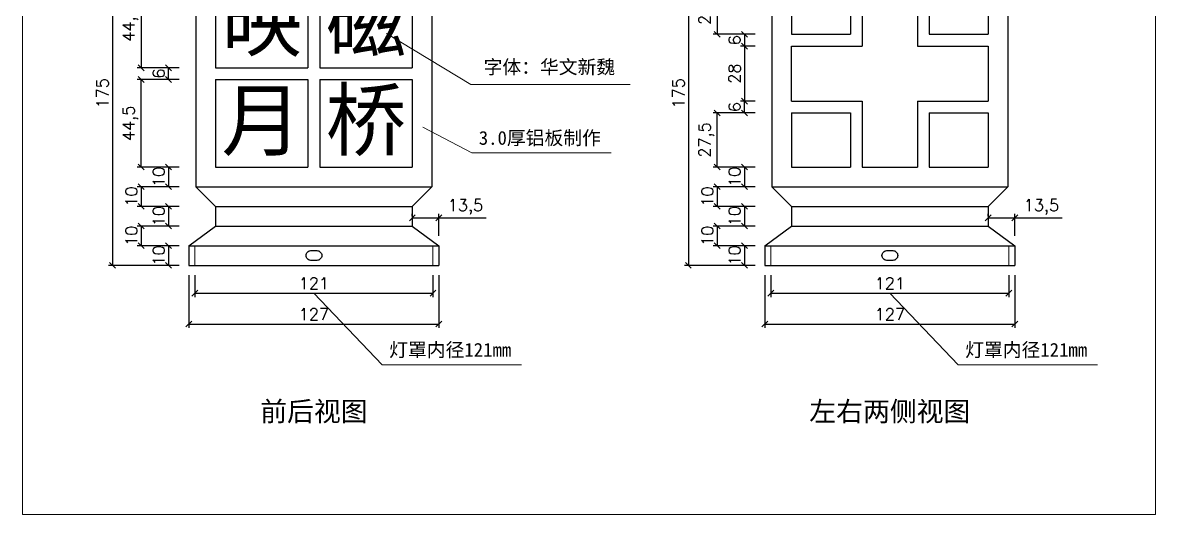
# Model space of a CAD drawing. Extents: x 36536 to 256213, y 18389 to 106449.
# Drawn here: x 248709 to 252853, y 100029 to 101830 of the extents above; entities that cross this region are included whole.
import ezdxf

# ---------------------------------------------------------------- set-up
doc = ezdxf.new("R2010")
doc.units = 0
doc.header["$LTSCALE"] = 1000
doc.header["$MEASUREMENT"] = 0
doc.linetypes.add('HIDDEN', pattern=[0.375, 0.25, -0.125])
doc.layers.add('华文新魏字体', color=7, linetype='Continuous')
doc.layers.add('标注', color=3, linetype='Continuous', lineweight=13)
doc.styles.get("Standard").update_dxf_attribs({"font": 'simplex.shx', "bigfont": 'hztxt.shx'})
doc.dimstyles.new('001', dxfattribs={"dimtxt": 2.5, "dimasz": 2.5, "dimexe": 1.25, "dimexo": 0.625, "dimtad": 1, "dimtxsty": 'Standard', "dimcen": 2.5, "dimazin": 0, "dimtfac": 1, "dimtmove": 0, "dimatfit": 3, "dimfxl": 1, "dimarcsym": 0})

# ---------------------------------------------------------------- blocks, each defined once
blk = doc.blocks.new('_Oblique')
at = {"color": 0, "linetype": 'ByBlock', "lineweight": -2}
blk.add_line((-0.5, -0.5), (0.5, 0.5), dxfattribs=at)
blk = doc.blocks.new('*D524')
at = {"layer": 'Defpoints', "color": 0, "transparency": 16777216}
for p in [(164916.96, 15224.4), (164892.75, 15179.9), (164916.96, 15179.9)]:
    blk.add_point(p, dxfattribs=at)
at = {"layer": '标注', "color": 0, "lineweight": -2, "transparency": 16777216}
for p, q in [((164911.96, 15224.4), (164890.75, 15224.4)), ((164892.75, 15224.4), (164892.75, 15179.9)), ((164911.96, 15179.9), (164890.75, 15179.9))]:
    blk.add_line(p, q, dxfattribs=at)
at = {"layer": '标注', "color": 0, "lineweight": -2, "transparency": 16777216, "xscale": 3, "yscale": 3, "zscale": 3}
for p, rotation in [((164892.75, 15224.4), 90), ((164892.75, 15179.9), 270)]:
    blk.add_blockref('_Oblique', p, dxfattribs=dict(at, rotation=rotation))
at = {"layer": '标注', "color": 7, "transparency": 16777216, "insert": (164887.25, 15202.15), "char_height": 6, "attachment_point": 5, "rotation": 90}
blk.add_mtext('44,5', dxfattribs=at)
blk = doc.blocks.new('*D525')
at = {"layer": 'Defpoints', "color": 0, "transparency": 16777216}
for p in [(164916.96, 15129.4), (164906.6, 15119.4), (164916.96, 15119.4)]:
    blk.add_point(p, dxfattribs=at)
at = {"layer": '标注', "color": 0, "lineweight": -2, "transparency": 16777216}
for p, q in [((164911.96, 15129.4), (164904.6, 15129.4)), ((164906.6, 15129.4), (164906.6, 15119.4)), ((164911.96, 15119.4), (164904.6, 15119.4))]:
    blk.add_line(p, q, dxfattribs=at)
at = {"layer": '标注', "color": 0, "lineweight": -2, "transparency": 16777216, "xscale": 3, "yscale": 3, "zscale": 3}
for p, rotation in [((164906.6, 15129.4), 90), ((164906.6, 15119.4), 270)]:
    blk.add_blockref('_Oblique', p, dxfattribs=dict(at, rotation=rotation))
at = {"layer": '标注', "color": 7, "transparency": 16777216, "insert": (164901.6, 15124.4), "char_height": 6, "attachment_point": 5, "rotation": 90}
blk.add_mtext('10', dxfattribs=at)
blk = doc.blocks.new('*D526')
at = {"layer": 'Defpoints', "color": 0, "transparency": 16777216}
for p in [(164916.96, 15119.4), (164892.75, 15109.4), (164916.96, 15109.4)]:
    blk.add_point(p, dxfattribs=at)
at = {"layer": '标注', "color": 0, "lineweight": -2, "transparency": 16777216}
for p, q in [((164911.96, 15119.4), (164890.75, 15119.4)), ((164892.75, 15119.4), (164892.75, 15109.4)), ((164911.96, 15109.4), (164890.75, 15109.4))]:
    blk.add_line(p, q, dxfattribs=at)
at = {"layer": '标注', "color": 0, "lineweight": -2, "transparency": 16777216, "xscale": 3, "yscale": 3, "zscale": 3}
for p, rotation in [((164892.75, 15119.4), 90), ((164892.75, 15109.4), 270)]:
    blk.add_blockref('_Oblique', p, dxfattribs=dict(at, rotation=rotation))
at = {"layer": '标注', "color": 7, "transparency": 16777216, "insert": (164887.75, 15114.4), "char_height": 6, "attachment_point": 5, "rotation": 90}
blk.add_mtext('10', dxfattribs=at)
blk = doc.blocks.new('*D527')
at = {"layer": 'Defpoints', "color": 0, "transparency": 16777216}
for p in [(164916.96, 15109.4), (164906.6, 15099.4), (164916.96, 15099.4)]:
    blk.add_point(p, dxfattribs=at)
at = {"layer": '标注', "color": 0, "lineweight": -2, "transparency": 16777216}
for p, q in [((164911.96, 15109.4), (164904.6, 15109.4)), ((164906.6, 15109.4), (164906.6, 15099.4)), ((164911.96, 15099.4), (164904.6, 15099.4))]:
    blk.add_line(p, q, dxfattribs=at)
at = {"layer": '标注', "color": 0, "lineweight": -2, "transparency": 16777216, "xscale": 3, "yscale": 3, "zscale": 3}
for p, rotation in [((164906.6, 15109.4), 90), ((164906.6, 15099.4), 270)]:
    blk.add_blockref('_Oblique', p, dxfattribs=dict(at, rotation=rotation))
at = {"layer": '标注', "color": 7, "transparency": 16777216, "insert": (164901.6, 15104.4), "char_height": 6, "attachment_point": 5, "rotation": 90}
blk.add_mtext('10', dxfattribs=at)
blk = doc.blocks.new('*D528')
at = {"layer": 'Defpoints', "color": 0, "transparency": 16777216}
for p in [(164916.96, 15099.4), (164892.75, 15089.4), (164916.96, 15089.4)]:
    blk.add_point(p, dxfattribs=at)
at = {"layer": '标注', "color": 0, "lineweight": -2, "transparency": 16777216}
for p, q in [((164911.96, 15099.4), (164890.75, 15099.4)), ((164892.75, 15099.4), (164892.75, 15089.4)), ((164911.96, 15089.4), (164890.75, 15089.4))]:
    blk.add_line(p, q, dxfattribs=at)
at = {"layer": '标注', "color": 0, "lineweight": -2, "transparency": 16777216, "xscale": 3, "yscale": 3, "zscale": 3}
for p, rotation in [((164892.75, 15099.4), 90), ((164892.75, 15089.4), 270)]:
    blk.add_blockref('_Oblique', p, dxfattribs=dict(at, rotation=rotation))
at = {"layer": '标注', "color": 7, "transparency": 16777216, "insert": (164887.75, 15094.4), "char_height": 6, "attachment_point": 5, "rotation": 90}
blk.add_mtext('10', dxfattribs=at)
blk = doc.blocks.new('*D529')
at = {"layer": 'Defpoints', "color": 0, "transparency": 16777216}
for p in [(164916.96, 15089.4), (164906.6, 15079.4), (164916.96, 15079.4)]:
    blk.add_point(p, dxfattribs=at)
at = {"layer": '标注', "color": 0, "lineweight": -2, "transparency": 16777216}
for p, q in [((164911.96, 15089.4), (164904.6, 15089.4)), ((164906.6, 15089.4), (164906.6, 15079.4)), ((164911.96, 15079.4), (164904.6, 15079.4))]:
    blk.add_line(p, q, dxfattribs=at)
at = {"layer": '标注', "color": 0, "lineweight": -2, "transparency": 16777216, "xscale": 3, "yscale": 3, "zscale": 3}
for p, rotation in [((164906.6, 15089.4), 90), ((164906.6, 15079.4), 270)]:
    blk.add_blockref('_Oblique', p, dxfattribs=dict(at, rotation=rotation))
at = {"layer": '标注', "color": 7, "transparency": 16777216, "insert": (164901.6, 15084.4), "char_height": 6, "attachment_point": 5, "rotation": 90}
blk.add_mtext('10', dxfattribs=at)
blk = doc.blocks.new('*D530')
at = {"layer": 'Defpoints', "color": 0, "transparency": 16777216}
for p in [(164916.96, 15254.4), (164878.08, 15079.4), (164916.96, 15079.4)]:
    blk.add_point(p, dxfattribs=at)
at = {"layer": '标注', "color": 0, "lineweight": -2, "transparency": 16777216}
for p, q in [((164911.96, 15254.4), (164876.08, 15254.4)), ((164878.08, 15254.4), (164878.08, 15079.4)), ((164911.96, 15079.4), (164876.08, 15079.4))]:
    blk.add_line(p, q, dxfattribs=at)
at = {"layer": '标注', "color": 0, "lineweight": -2, "transparency": 16777216, "xscale": 3, "yscale": 3, "zscale": 3}
for p, rotation in [((164878.08, 15254.4), 90), ((164878.08, 15079.4), 270)]:
    blk.add_blockref('_Oblique', p, dxfattribs=dict(at, rotation=rotation))
at = {"layer": '标注', "color": 7, "transparency": 16777216, "insert": (164873.08, 15166.9), "char_height": 6, "attachment_point": 5, "rotation": 90}
blk.add_mtext('175', dxfattribs=at)
blk = doc.blocks.new('*D531')
at = {"layer": 'Defpoints', "color": 0, "transparency": 16777216}
for p in [(164892.75, 15173.9), (164916.96, 15173.9), (164916.96, 15129.4)]:
    blk.add_point(p, dxfattribs=at)
at = {"layer": '标注', "color": 0, "lineweight": -2, "transparency": 16777216}
for p, q in [((164911.96, 15173.9), (164890.75, 15173.9)), ((164892.75, 15129.4), (164892.75, 15173.9)), ((164911.96, 15129.4), (164890.75, 15129.4))]:
    blk.add_line(p, q, dxfattribs=at)
at = {"layer": '标注', "color": 0, "lineweight": -2, "transparency": 16777216, "xscale": 3, "yscale": 3, "zscale": 3}
for p, rotation in [((164892.75, 15173.9), 90), ((164892.75, 15129.4), 270)]:
    blk.add_blockref('_Oblique', p, dxfattribs=dict(at, rotation=rotation))
at = {"layer": '标注', "color": 7, "transparency": 16777216, "insert": (164887.25, 15151.65), "char_height": 6, "attachment_point": 5, "rotation": 90}
blk.add_mtext('44,5', dxfattribs=at)
blk = doc.blocks.new('*D532')
at = {"layer": 'Defpoints', "color": 0, "transparency": 16777216}
for p in [(164906.6, 15179.9), (164916.96, 15179.9), (164916.96, 15173.9)]:
    blk.add_point(p, dxfattribs=at)
at = {"layer": '标注', "color": 0, "lineweight": -2, "transparency": 16777216}
for p, q in [((164911.96, 15179.9), (164904.6, 15179.9)), ((164906.6, 15173.9), (164906.6, 15179.9)), ((164911.96, 15173.9), (164904.6, 15173.9))]:
    blk.add_line(p, q, dxfattribs=at)
at = {"layer": '标注', "color": 0, "lineweight": -2, "transparency": 16777216, "xscale": 3, "yscale": 3, "zscale": 3}
for p, rotation in [((164906.6, 15179.9), 90), ((164906.6, 15173.9), 270)]:
    blk.add_blockref('_Oblique', p, dxfattribs=dict(at, rotation=rotation))
at = {"layer": '标注', "color": 7, "transparency": 16777216, "insert": (164901.6, 15176.9), "char_height": 6, "attachment_point": 5, "rotation": 90}
blk.add_mtext('6', dxfattribs=at)
blk = doc.blocks.new('*D540')
at = {"layer": 'Defpoints', "color": 0, "transparency": 16777216}
for p in [(164919.96, 15079.4), (165040.96, 15079.4), (165040.96, 15065.23)]:
    blk.add_point(p, dxfattribs=at)
at = {"layer": '标注', "color": 0, "lineweight": -2, "transparency": 16777216}
for p, q in [((164919.96, 15074.4), (164919.96, 15063.23)), ((165040.96, 15074.4), (165040.96, 15063.23)), ((164919.96, 15065.23), (165040.96, 15065.23))]:
    blk.add_line(p, q, dxfattribs=at)
at = {"layer": '标注', "color": 0, "lineweight": -2, "transparency": 16777216, "xscale": 3, "yscale": 3, "zscale": 3, "rotation": 180}
blk.add_blockref('_Oblique', (164919.96, 15065.23), dxfattribs=at)
at = {"layer": '标注', "color": 0, "lineweight": -2, "transparency": 16777216, "xscale": 3, "yscale": 3, "zscale": 3}
blk.add_blockref('_Oblique', (165040.96, 15065.23), dxfattribs=at)
at = {"layer": '标注', "color": 7, "transparency": 16777216, "insert": (164980.46, 15070.23), "char_height": 6, "attachment_point": 5}
blk.add_mtext('121', dxfattribs=at)
blk = doc.blocks.new('*D541')
at = {"layer": 'Defpoints', "color": 0, "transparency": 16777216}
for p in [(164916.96, 15079.4), (165043.96, 15079.4), (165043.96, 15049.54)]:
    blk.add_point(p, dxfattribs=at)
at = {"layer": '标注', "color": 0, "lineweight": -2, "transparency": 16777216}
for p, q in [((164916.96, 15074.4), (164916.96, 15047.54)), ((165043.96, 15074.4), (165043.96, 15047.54)), ((164916.96, 15049.54), (165043.96, 15049.54))]:
    blk.add_line(p, q, dxfattribs=at)
at = {"layer": '标注', "color": 0, "lineweight": -2, "transparency": 16777216, "xscale": 3, "yscale": 3, "zscale": 3, "rotation": 180}
blk.add_blockref('_Oblique', (164916.96, 15049.54), dxfattribs=at)
at = {"layer": '标注', "color": 0, "lineweight": -2, "transparency": 16777216, "xscale": 3, "yscale": 3, "zscale": 3}
blk.add_blockref('_Oblique', (165043.96, 15049.54), dxfattribs=at)
at = {"layer": '标注', "color": 7, "transparency": 16777216, "insert": (164980.46, 15054.54), "char_height": 6, "attachment_point": 5}
blk.add_mtext('127', dxfattribs=at)
blk = doc.blocks.new('*D542')
at = {"layer": 'Defpoints', "color": 0, "transparency": 16777216}
for p in [(165043.96, 15103.6), (165030.46, 15099.4), (165043.96, 15089.4)]:
    blk.add_point(p, dxfattribs=at)
at = {"layer": '标注', "color": 0, "lineweight": -2, "transparency": 16777216}
for p, q in [((165030.46, 15104.4), (165030.46, 15105.6)), ((165030.46, 15103.6), (165043.96, 15103.6)), ((165043.96, 15094.4), (165043.96, 15105.6)), ((165043.96, 15103.6), (165067.96, 15103.6))]:
    blk.add_line(p, q, dxfattribs=at)
at = {"layer": '标注', "color": 0, "lineweight": -2, "transparency": 16777216, "xscale": 3, "yscale": 3, "zscale": 3, "rotation": 180}
blk.add_blockref('_Oblique', (165030.46, 15103.6), dxfattribs=at)
at = {"layer": '标注', "color": 0, "lineweight": -2, "transparency": 16777216, "xscale": 3, "yscale": 3, "zscale": 3}
blk.add_blockref('_Oblique', (165043.96, 15103.6), dxfattribs=at)
at = {"layer": '标注', "color": 7, "transparency": 16777216, "insert": (165057.46, 15109.1), "char_height": 6, "attachment_point": 5}
blk.add_mtext('13,5', dxfattribs=at)
blk = doc.blocks.new('*D546')
at = {"layer": 'Defpoints', "color": 0, "transparency": 16777216}
for p in [(165209.59, 15224.4), (165185.38, 15196.9), (165209.59, 15196.9)]:
    blk.add_point(p, dxfattribs=at)
at = {"layer": '标注', "color": 0, "lineweight": -2, "transparency": 16777216}
for p, q in [((165204.59, 15224.4), (165183.38, 15224.4)), ((165185.38, 15224.4), (165185.38, 15196.9)), ((165204.59, 15196.9), (165183.38, 15196.9))]:
    blk.add_line(p, q, dxfattribs=at)
at = {"layer": '标注', "color": 0, "lineweight": -2, "transparency": 16777216, "xscale": 3, "yscale": 3, "zscale": 3}
for p, rotation in [((165185.38, 15224.4), 90), ((165185.38, 15196.9), 270)]:
    blk.add_blockref('_Oblique', p, dxfattribs=dict(at, rotation=rotation))
at = {"layer": '标注', "color": 7, "transparency": 16777216, "insert": (165179.88, 15210.65), "char_height": 6, "attachment_point": 5, "rotation": 90}
blk.add_mtext('27,5', dxfattribs=at)
blk = doc.blocks.new('*D547')
at = {"layer": 'Defpoints', "color": 0, "transparency": 16777216}
for p in [(165209.59, 15129.4), (165199.22, 15119.4), (165209.59, 15119.4)]:
    blk.add_point(p, dxfattribs=at)
at = {"layer": '标注', "color": 0, "lineweight": -2, "transparency": 16777216}
for p, q in [((165204.59, 15129.4), (165197.22, 15129.4)), ((165199.22, 15129.4), (165199.22, 15119.4)), ((165204.59, 15119.4), (165197.22, 15119.4))]:
    blk.add_line(p, q, dxfattribs=at)
at = {"layer": '标注', "color": 0, "lineweight": -2, "transparency": 16777216, "xscale": 3, "yscale": 3, "zscale": 3}
for p, rotation in [((165199.22, 15129.4), 90), ((165199.22, 15119.4), 270)]:
    blk.add_blockref('_Oblique', p, dxfattribs=dict(at, rotation=rotation))
at = {"layer": '标注', "color": 7, "transparency": 16777216, "insert": (165194.22, 15124.4), "char_height": 6, "attachment_point": 5, "rotation": 90}
blk.add_mtext('10', dxfattribs=at)
blk = doc.blocks.new('*D548')
at = {"layer": 'Defpoints', "color": 0, "transparency": 16777216}
for p in [(165209.59, 15119.4), (165185.38, 15109.4), (165209.59, 15109.4)]:
    blk.add_point(p, dxfattribs=at)
at = {"layer": '标注', "color": 0, "lineweight": -2, "transparency": 16777216}
for p, q in [((165204.59, 15119.4), (165183.38, 15119.4)), ((165185.38, 15119.4), (165185.38, 15109.4)), ((165204.59, 15109.4), (165183.38, 15109.4))]:
    blk.add_line(p, q, dxfattribs=at)
at = {"layer": '标注', "color": 0, "lineweight": -2, "transparency": 16777216, "xscale": 3, "yscale": 3, "zscale": 3}
for p, rotation in [((165185.38, 15119.4), 90), ((165185.38, 15109.4), 270)]:
    blk.add_blockref('_Oblique', p, dxfattribs=dict(at, rotation=rotation))
at = {"layer": '标注', "color": 7, "transparency": 16777216, "insert": (165180.38, 15114.4), "char_height": 6, "attachment_point": 5, "rotation": 90}
blk.add_mtext('10', dxfattribs=at)
blk = doc.blocks.new('*D549')
at = {"layer": 'Defpoints', "color": 0, "transparency": 16777216}
for p in [(165209.59, 15109.4), (165199.22, 15099.4), (165209.59, 15099.4)]:
    blk.add_point(p, dxfattribs=at)
at = {"layer": '标注', "color": 0, "lineweight": -2, "transparency": 16777216}
for p, q in [((165204.59, 15109.4), (165197.22, 15109.4)), ((165199.22, 15109.4), (165199.22, 15099.4)), ((165204.59, 15099.4), (165197.22, 15099.4))]:
    blk.add_line(p, q, dxfattribs=at)
at = {"layer": '标注', "color": 0, "lineweight": -2, "transparency": 16777216, "xscale": 3, "yscale": 3, "zscale": 3}
for p, rotation in [((165199.22, 15109.4), 90), ((165199.22, 15099.4), 270)]:
    blk.add_blockref('_Oblique', p, dxfattribs=dict(at, rotation=rotation))
at = {"layer": '标注', "color": 7, "transparency": 16777216, "insert": (165194.22, 15104.4), "char_height": 6, "attachment_point": 5, "rotation": 90}
blk.add_mtext('10', dxfattribs=at)
blk = doc.blocks.new('*D550')
at = {"layer": 'Defpoints', "color": 0, "transparency": 16777216}
for p in [(165209.59, 15099.4), (165185.38, 15089.4), (165209.59, 15089.4)]:
    blk.add_point(p, dxfattribs=at)
at = {"layer": '标注', "color": 0, "lineweight": -2, "transparency": 16777216}
for p, q in [((165204.59, 15099.4), (165183.38, 15099.4)), ((165185.38, 15099.4), (165185.38, 15089.4)), ((165204.59, 15089.4), (165183.38, 15089.4))]:
    blk.add_line(p, q, dxfattribs=at)
at = {"layer": '标注', "color": 0, "lineweight": -2, "transparency": 16777216, "xscale": 3, "yscale": 3, "zscale": 3}
for p, rotation in [((165185.38, 15099.4), 90), ((165185.38, 15089.4), 270)]:
    blk.add_blockref('_Oblique', p, dxfattribs=dict(at, rotation=rotation))
at = {"layer": '标注', "color": 7, "transparency": 16777216, "insert": (165180.38, 15094.4), "char_height": 6, "attachment_point": 5, "rotation": 90}
blk.add_mtext('10', dxfattribs=at)
blk = doc.blocks.new('*D551')
at = {"layer": 'Defpoints', "color": 0, "transparency": 16777216}
for p in [(165209.59, 15089.4), (165199.22, 15079.4), (165209.59, 15079.4)]:
    blk.add_point(p, dxfattribs=at)
at = {"layer": '标注', "color": 0, "lineweight": -2, "transparency": 16777216}
for p, q in [((165204.59, 15089.4), (165197.22, 15089.4)), ((165199.22, 15089.4), (165199.22, 15079.4)), ((165204.59, 15079.4), (165197.22, 15079.4))]:
    blk.add_line(p, q, dxfattribs=at)
at = {"layer": '标注', "color": 0, "lineweight": -2, "transparency": 16777216, "xscale": 3, "yscale": 3, "zscale": 3}
for p, rotation in [((165199.22, 15089.4), 90), ((165199.22, 15079.4), 270)]:
    blk.add_blockref('_Oblique', p, dxfattribs=dict(at, rotation=rotation))
at = {"layer": '标注', "color": 7, "transparency": 16777216, "insert": (165194.22, 15084.4), "char_height": 6, "attachment_point": 5, "rotation": 90}
blk.add_mtext('10', dxfattribs=at)
blk = doc.blocks.new('*D552')
at = {"layer": 'Defpoints', "color": 0, "transparency": 16777216}
for p in [(165209.59, 15254.4), (165170.71, 15079.4), (165209.59, 15079.4)]:
    blk.add_point(p, dxfattribs=at)
at = {"layer": '标注', "color": 0, "lineweight": -2, "transparency": 16777216}
for p, q in [((165204.59, 15254.4), (165168.71, 15254.4)), ((165170.71, 15254.4), (165170.71, 15079.4)), ((165204.59, 15079.4), (165168.71, 15079.4))]:
    blk.add_line(p, q, dxfattribs=at)
at = {"layer": '标注', "color": 0, "lineweight": -2, "transparency": 16777216, "xscale": 3, "yscale": 3, "zscale": 3}
for p, rotation in [((165170.71, 15254.4), 90), ((165170.71, 15079.4), 270)]:
    blk.add_blockref('_Oblique', p, dxfattribs=dict(at, rotation=rotation))
at = {"layer": '标注', "color": 7, "transparency": 16777216, "insert": (165165.71, 15166.9), "char_height": 6, "attachment_point": 5, "rotation": 90}
blk.add_mtext('175', dxfattribs=at)
blk = doc.blocks.new('*D553')
at = {"layer": 'Defpoints', "color": 0, "transparency": 16777216}
for p in [(165212.59, 15079.4), (165333.59, 15079.4), (165333.59, 15065.23)]:
    blk.add_point(p, dxfattribs=at)
at = {"layer": '标注', "color": 0, "lineweight": -2, "transparency": 16777216}
for p, q in [((165212.59, 15074.4), (165212.59, 15063.23)), ((165333.59, 15074.4), (165333.59, 15063.23)), ((165212.59, 15065.23), (165333.59, 15065.23))]:
    blk.add_line(p, q, dxfattribs=at)
at = {"layer": '标注', "color": 0, "lineweight": -2, "transparency": 16777216, "xscale": 3, "yscale": 3, "zscale": 3, "rotation": 180}
blk.add_blockref('_Oblique', (165212.59, 15065.23), dxfattribs=at)
at = {"layer": '标注', "color": 0, "lineweight": -2, "transparency": 16777216, "xscale": 3, "yscale": 3, "zscale": 3}
blk.add_blockref('_Oblique', (165333.59, 15065.23), dxfattribs=at)
at = {"layer": '标注', "color": 7, "transparency": 16777216, "insert": (165273.09, 15070.23), "char_height": 6, "attachment_point": 5}
blk.add_mtext('121', dxfattribs=at)
blk = doc.blocks.new('*D558')
at = {"layer": 'Defpoints', "color": 0, "transparency": 16777216}
for p in [(165209.59, 15079.4), (165336.59, 15079.4), (165336.59, 15049.54)]:
    blk.add_point(p, dxfattribs=at)
at = {"layer": '标注', "color": 0, "lineweight": -2, "transparency": 16777216}
for p, q in [((165209.59, 15074.4), (165209.59, 15047.54)), ((165336.59, 15074.4), (165336.59, 15047.54)), ((165209.59, 15049.54), (165336.59, 15049.54))]:
    blk.add_line(p, q, dxfattribs=at)
at = {"layer": '标注', "color": 0, "lineweight": -2, "transparency": 16777216, "xscale": 3, "yscale": 3, "zscale": 3, "rotation": 180}
blk.add_blockref('_Oblique', (165209.59, 15049.54), dxfattribs=at)
at = {"layer": '标注', "color": 0, "lineweight": -2, "transparency": 16777216, "xscale": 3, "yscale": 3, "zscale": 3}
blk.add_blockref('_Oblique', (165336.59, 15049.54), dxfattribs=at)
at = {"layer": '标注', "color": 7, "transparency": 16777216, "insert": (165273.09, 15054.54), "char_height": 6, "attachment_point": 5}
blk.add_mtext('127', dxfattribs=at)
blk = doc.blocks.new('*D559')
at = {"layer": 'Defpoints', "color": 0, "transparency": 16777216}
for p in [(165336.59, 15103.6), (165323.09, 15099.4), (165336.59, 15089.4)]:
    blk.add_point(p, dxfattribs=at)
at = {"layer": '标注', "color": 0, "lineweight": -2, "transparency": 16777216}
for p, q in [((165323.09, 15104.4), (165323.09, 15105.6)), ((165323.09, 15103.6), (165336.59, 15103.6)), ((165336.59, 15094.4), (165336.59, 15105.6)), ((165336.59, 15103.6), (165360.59, 15103.6))]:
    blk.add_line(p, q, dxfattribs=at)
at = {"layer": '标注', "color": 0, "lineweight": -2, "transparency": 16777216, "xscale": 3, "yscale": 3, "zscale": 3, "rotation": 180}
blk.add_blockref('_Oblique', (165323.09, 15103.6), dxfattribs=at)
at = {"layer": '标注', "color": 0, "lineweight": -2, "transparency": 16777216, "xscale": 3, "yscale": 3, "zscale": 3}
blk.add_blockref('_Oblique', (165336.59, 15103.6), dxfattribs=at)
at = {"layer": '标注', "color": 7, "transparency": 16777216, "insert": (165350.09, 15109.1), "char_height": 6, "attachment_point": 5}
blk.add_mtext('13,5', dxfattribs=at)
blk = doc.blocks.new('*D560')
at = {"layer": 'Defpoints', "color": 0, "transparency": 16777216}
for p in [(165209.59, 15196.9), (165199.22, 15190.9), (165209.59, 15190.9)]:
    blk.add_point(p, dxfattribs=at)
at = {"layer": '标注', "color": 0, "lineweight": -2, "transparency": 16777216}
for p, q in [((165204.59, 15196.9), (165197.22, 15196.9)), ((165199.22, 15196.9), (165199.22, 15190.9)), ((165204.59, 15190.9), (165197.22, 15190.9))]:
    blk.add_line(p, q, dxfattribs=at)
at = {"layer": '标注', "color": 0, "lineweight": -2, "transparency": 16777216, "xscale": 3, "yscale": 3, "zscale": 3}
for p, rotation in [((165199.22, 15196.9), 90), ((165199.22, 15190.9), 270)]:
    blk.add_blockref('_Oblique', p, dxfattribs=dict(at, rotation=rotation))
at = {"layer": '标注', "color": 7, "transparency": 16777216, "insert": (165194.22, 15193.9), "char_height": 6, "attachment_point": 5, "rotation": 90}
blk.add_mtext('6', dxfattribs=at)
blk = doc.blocks.new('*D561')
at = {"layer": 'Defpoints', "color": 0, "transparency": 16777216}
for p in [(165209.59, 15190.9), (165199.22, 15162.9), (165209.59, 15162.9)]:
    blk.add_point(p, dxfattribs=at)
at = {"layer": '标注', "color": 0, "lineweight": -2, "transparency": 16777216}
for p, q in [((165204.59, 15190.9), (165197.22, 15190.9)), ((165199.22, 15190.9), (165199.22, 15162.9)), ((165204.59, 15162.9), (165197.22, 15162.9))]:
    blk.add_line(p, q, dxfattribs=at)
at = {"layer": '标注', "color": 0, "lineweight": -2, "transparency": 16777216, "xscale": 3, "yscale": 3, "zscale": 3}
for p, rotation in [((165199.22, 15190.9), 90), ((165199.22, 15162.9), 270)]:
    blk.add_blockref('_Oblique', p, dxfattribs=dict(at, rotation=rotation))
at = {"layer": '标注', "color": 7, "transparency": 16777216, "insert": (165194.22, 15176.9), "char_height": 6, "attachment_point": 5, "rotation": 90}
blk.add_mtext('28', dxfattribs=at)
blk = doc.blocks.new('*D562')
at = {"layer": 'Defpoints', "color": 0, "transparency": 16777216}
for p in [(165185.38, 15156.9), (165209.59, 15156.9), (165209.59, 15129.4)]:
    blk.add_point(p, dxfattribs=at)
at = {"layer": '标注', "color": 0, "lineweight": -2, "transparency": 16777216}
for p, q in [((165204.59, 15156.9), (165183.38, 15156.9)), ((165185.38, 15129.4), (165185.38, 15156.9)), ((165204.59, 15129.4), (165183.38, 15129.4))]:
    blk.add_line(p, q, dxfattribs=at)
at = {"layer": '标注', "color": 0, "lineweight": -2, "transparency": 16777216, "xscale": 3, "yscale": 3, "zscale": 3}
for p, rotation in [((165185.38, 15156.9), 90), ((165185.38, 15129.4), 270)]:
    blk.add_blockref('_Oblique', p, dxfattribs=dict(at, rotation=rotation))
at = {"layer": '标注', "color": 7, "transparency": 16777216, "insert": (165179.88, 15143.15), "char_height": 6, "attachment_point": 5, "rotation": 90}
blk.add_mtext('27,5', dxfattribs=at)
blk = doc.blocks.new('*D563')
at = {"layer": 'Defpoints', "color": 0, "transparency": 16777216}
for p in [(165199.22, 15162.9), (165209.59, 15162.9), (165209.59, 15156.9)]:
    blk.add_point(p, dxfattribs=at)
at = {"layer": '标注', "color": 0, "lineweight": -2, "transparency": 16777216}
for p, q in [((165204.59, 15162.9), (165197.22, 15162.9)), ((165199.22, 15156.9), (165199.22, 15162.9)), ((165204.59, 15156.9), (165197.22, 15156.9))]:
    blk.add_line(p, q, dxfattribs=at)
at = {"layer": '标注', "color": 0, "lineweight": -2, "transparency": 16777216, "xscale": 3, "yscale": 3, "zscale": 3}
for p, rotation in [((165199.22, 15162.9), 90), ((165199.22, 15156.9), 270)]:
    blk.add_blockref('_Oblique', p, dxfattribs=dict(at, rotation=rotation))
at = {"layer": '标注', "color": 7, "transparency": 16777216, "insert": (165194.22, 15159.9), "char_height": 6, "attachment_point": 5, "rotation": 90}
blk.add_mtext('6', dxfattribs=at)
blk = doc.blocks.new('样式二')
for p, q in [((-199.776, 281.649), (-199.776, 166.649)), ((-79.776, 281.649), (-79.776, 166.649)), ((92.854, 281.649), (92.854, 166.649)), ((212.854, 281.649), (212.854, 166.649)), ((-189.776, 271.649), (-189.776, 227.149)), ((-142.776, 271.649), (-142.776, 227.149)), ((-136.776, 271.649), (-136.776, 227.149)), ((-89.776, 271.649), (-89.776, 227.149)), ((102.854, 271.649), (102.854, 244.149)), ((132.854, 271.649), (132.854, 244.149)), ((138.854, 271.649), (138.854, 238.149)), ((166.854, 271.649), (166.854, 238.149)), ((172.854, 271.649), (172.854, 244.149)), ((202.854, 271.649), (202.854, 244.149)), ((102.854, 244.149), (132.854, 244.149)), ((172.854, 244.149), (202.854, 244.149)), ((102.854, 238.149), (138.854, 238.149)), ((102.854, 210.149), (102.854, 238.149)), ((166.854, 238.149), (202.854, 238.149)), ((202.854, 238.149), (202.854, 210.149)), ((-189.776, 227.149), (-142.776, 227.149)), ((-136.776, 227.149), (-89.776, 227.149)), ((-189.776, 221.149), (-189.776, 176.649)), ((-189.776, 221.149), (-142.776, 221.149)), ((-142.776, 221.149), (-142.776, 176.649)), ((-136.776, 221.149), (-89.776, 221.149)), ((-136.776, 221.149), (-136.776, 176.649)), ((-89.776, 221.149), (-89.776, 176.649)), ((102.854, 210.149), (138.854, 210.149)), ((138.854, 210.149), (138.854, 176.649)), ((166.854, 210.149), (166.854, 176.649)), ((166.854, 210.149), (202.854, 210.149)), ((102.854, 204.149), (132.854, 204.149)), ((102.854, 204.149), (102.854, 176.649)), ((132.854, 204.149), (132.854, 176.649)), ((172.854, 204.149), (172.854, 176.649)), ((172.854, 204.149), (202.854, 204.149)), ((202.854, 204.149), (202.854, 176.649)), ((-189.776, 176.649), (-142.776, 176.649)), ((-136.776, 176.649), (-89.776, 176.649)), ((102.854, 176.649), (132.854, 176.649)), ((138.854, 176.649), (166.854, 176.649)), ((172.854, 176.649), (202.854, 176.649)), ((-199.776, 166.649), (-79.776, 166.649)), ((-199.776, 166.649), (-189.776, 156.649)), ((-89.776, 156.649), (-79.776, 166.649)), ((92.854, 166.649), (212.854, 166.649)), ((92.854, 166.649), (102.854, 156.649)), ((202.854, 156.649), (212.854, 166.649)), ((-189.776, 156.649), (-89.776, 156.649)), ((-189.776, 156.649), (-189.776, 146.649)), ((-89.776, 156.649), (-89.776, 146.649)), ((102.854, 156.649), (202.854, 156.649)), ((102.854, 156.649), (102.854, 146.649)), ((202.854, 156.649), (202.854, 146.649)), ((-203.276, 136.649), (-189.776, 146.649)), ((-189.776, 146.649), (-89.776, 146.649)), ((-89.776, 146.649), (-76.276, 136.649)), ((89.354, 136.649), (102.854, 146.649)), ((102.854, 146.649), (202.854, 146.649)), ((202.854, 146.649), (216.354, 136.649)), ((-203.276, 136.649), (-76.276, 136.649)), ((-203.276, 136.649), (-203.276, 126.649)), ((-76.276, 136.649), (-76.276, 126.649)), ((89.354, 136.649), (216.354, 136.649)), ((89.354, 136.649), (89.354, 126.649)), ((216.354, 136.649), (216.354, 126.649)), ((-203.276, 126.649), (-76.276, 126.649)), ((89.354, 126.649), (216.354, 126.649))]:
    blk.add_line(p, q)
for points in [[(-135.776, 131.649), (-135.776, 131.649, -0.4142136), (-138.276, 129.149), (-141.276, 129.149, -0.4142136), (-143.776, 131.649), (-143.776, 131.649, -0.4142136), (-141.276, 134.149), (-138.276, 134.149, -0.4142136)], [(156.854, 131.649), (156.854, 131.649, -0.4142136), (154.354, 129.149), (151.354, 129.149, -0.4142136), (148.854, 131.649), (148.854, 131.649, -0.4142136), (151.354, 134.149), (154.354, 134.149, -0.4142136)]]:
    blk.add_lwpolyline(points, format="xyb", close=True)
at = {"layer": '标注', "linetype": 'HIDDEN', "ltscale": 0.3}
for p, q in [((-200.276, 136.649), (-200.276, 126.649)), ((-79.276, 136.649), (-79.276, 126.649)), ((92.354, 136.649), (92.354, 126.649)), ((213.354, 136.649), (213.354, 126.649))]:
    blk.add_line(p, q, dxfattribs=at)
at = {"layer": '标注'}
blk.add_lwpolyline([(-287.748, 399.823), (287.748, 399.823), (287.748, 0), (-287.748, 0)], close=True, dxfattribs=at)
for points in [[(-102.918, 244.595), (-60.055, 218.67), (20.983, 218.67)], [(-84.359, 196.929), (-59.497, 183.814), (11.189, 183.814)], [(-139.776, 112.486), (-105.017, 76.051), (-34.331, 76.051)], [(152.854, 112.486), (187.612, 76.051), (258.298, 76.051)]]:
    blk.add_lwpolyline(points, dxfattribs=at)
at = {"layer": '华文新魏字体', "char_height": 30, "width": 180.5698, "attachment_point": 5}
for s, insert in [('{\\fSTXinwei|b0|i0|c134|p2;映}', (-166.276, 249.399)), ('{\\fSTXinwei|b0|i0|c134|p2;磁}', (-113.276, 249.399)), ('{\\fSTXinwei|b0|i0|c134|p2;桥}', (-113.276, 198.899)), ('{\\fSTXinwei|b0|i0|c134|p2;月}', (-166.276, 198.899))]:
    blk.add_mtext(s, dxfattribs=dict(at, insert=insert))
at = {"layer": '标注', "color": 7, "width": 126.27247}
for s, insert, char_height, attachment_point in [('{\\fSimSun|b0|i0|c134|p2;字体：华文新魏}', (-53.544, 231.031), 7, 1), ('{\\fSimSun|b0|i0|c134|p2;3.0厚铝板制作}', (-56.003, 194.965), 7, 1), ('{\\fSimSun|b0|i0|c134|p2;灯罩内径121mm}', (-101.523, 87.201), 7, 1), ('{\\fSimSun|b0|i0|c134|p2;灯罩内径121mm}', (191.106, 87.201), 7, 1), ('{\\fSimSun|b0|i0|c134|p2;前后视图}', (-139.776, 57.384), 10, 2), ('{\\fSimSun|b0|i0|c134|p2;左右两侧视图}', (152.854, 57.384), 10, 2)]:
    blk.add_mtext(s, dxfattribs=dict(at, insert=insert, char_height=char_height, attachment_point=attachment_point))
at = {"layer": '标注'}
for base, p1, p2, angle, picture, middle in [((-242.15, 126.649), (-203.276, 301.649), (-203.276, 126.649), 90, '*D530', (-242.15, 214.149)), ((50.479, 126.649), (89.354, 301.649), (89.354, 126.649), 90, '*D552', (50.479, 214.149)), ((-227.48, 227.149), (-203.276, 271.649), (-203.276, 227.149), 90, '*D524', (-227.48, 249.399)), ((65.15, 244.149), (89.354, 271.649), (89.354, 244.149), 90, '*D546', (65.15, 257.899)), ((78.992, 238.149), (89.354, 244.149), (89.354, 238.149), 90, '*D560', (78.992, 241.149)), ((78.992, 210.149), (89.354, 238.149), (89.354, 210.149), 90, '*D561', (78.992, 224.149)), ((-213.637, 227.149), (-203.276, 221.149), (-203.276, 227.149), 270, '*D532', (-213.637, 224.149)), ((-227.48, 221.149), (-203.276, 176.649), (-203.276, 221.149), 270, '*D531', (-227.48, 198.899)), ((78.992, 210.149), (89.354, 204.149), (89.354, 210.149), 270, '*D563', (78.992, 207.149)), ((65.15, 204.149), (89.354, 176.649), (89.354, 204.149), 270, '*D562', (65.15, 190.399)), ((-213.637, 166.649), (-203.276, 176.649), (-203.276, 166.649), 90, '*D525', (-213.637, 171.649)), ((78.992, 166.649), (89.354, 176.649), (89.354, 166.649), 90, '*D547', (78.992, 171.649)), ((-227.48, 156.649), (-203.276, 166.649), (-203.276, 156.649), 90, '*D526', (-227.48, 161.649)), ((65.15, 156.649), (89.354, 166.649), (89.354, 156.649), 90, '*D548', (65.15, 161.649)), ((-213.637, 146.649), (-203.276, 156.649), (-203.276, 146.649), 90, '*D527', (-213.637, 151.649)), ((78.992, 146.649), (89.354, 156.649), (89.354, 146.649), 90, '*D549', (78.992, 151.649)), ((-227.48, 136.649), (-203.276, 146.649), (-203.276, 136.649), 90, '*D528', (-227.48, 141.649)), ((65.15, 136.649), (89.354, 146.649), (89.354, 136.649), 90, '*D550', (65.15, 141.649)), ((-213.637, 126.649), (-203.276, 136.649), (-203.276, 126.649), 90, '*D529', (-213.637, 131.649)), ((78.992, 126.649), (89.354, 136.649), (89.354, 126.649), 90, '*D551', (78.992, 131.649))]:
    dim = blk.add_linear_dim(base=base, p1=p1, p2=p2, angle=angle, dimstyle='001', override={"dimtxt": 6, "dimasz": 3, "dimexe": 2, "dimexo": 5, "dimgap": 2, "dimblk1": 'Oblique', "dimblk2": 'Oblique', "dimsah": 1, "dimclrt": 7}, dxfattribs=at)
    dim.commit()
    dim.dimension.update_dxf_attribs({"geometry": picture, "text_midpoint": middle, "dimtype": 128, "insert": (-165120.232, -14952.748)})
for base, p1, p2, picture, middle in [((-76.276, 150.852), (-89.776, 146.649), (-76.276, 136.649), '*D542', (-62.776, 156.352)), ((216.354, 150.852), (202.854, 146.649), (216.354, 136.649), '*D559', (229.854, 156.352))]:
    dim = blk.add_linear_dim(base=base, p1=p1, p2=p2, dimstyle='001', override={"dimtxt": 6, "dimasz": 3, "dimexe": 2, "dimexo": 5, "dimgap": 2, "dimblk1": 'Oblique', "dimblk2": 'Oblique', "dimsah": 1, "dimclrt": 7}, dxfattribs=at)
    dim.commit()
    dim.dimension.update_dxf_attribs({"geometry": picture, "text_midpoint": middle, "insert": (-165120.232, -14952.748)})
for base, p1, p2, picture, middle in [((-76.276, 96.789), (-203.276, 126.649), (-76.276, 126.649), '*D541', (-139.776, 96.789)), ((-79.276, 112.486), (-200.276, 126.649), (-79.276, 126.649), '*D540', (-139.776, 112.486)), ((216.354, 96.789), (89.354, 126.649), (216.354, 126.649), '*D558', (152.854, 96.789)), ((213.354, 112.486), (92.354, 126.649), (213.354, 126.649), '*D553', (152.854, 112.486))]:
    dim = blk.add_linear_dim(base=base, p1=p1, p2=p2, dimstyle='001', override={"dimtxt": 6, "dimasz": 3, "dimexe": 2, "dimexo": 5, "dimgap": 2, "dimblk1": 'Oblique', "dimblk2": 'Oblique', "dimsah": 1, "dimclrt": 7}, dxfattribs=at)
    dim.commit()
    dim.dimension.update_dxf_attribs({"geometry": picture, "text_midpoint": middle, "dimtype": 128, "insert": (-165120.232, -14952.748)})

msp = doc.modelspace()

# ---------------------------------------------------------------- block references
at = {"xscale": 7.19999999999709, "yscale": 7.19999999999709, "zscale": 7.19999999999709}
msp.add_blockref('样式二', (250781.234, 100029.465), dxfattribs=at)

doc.saveas('drawing.dxf')
